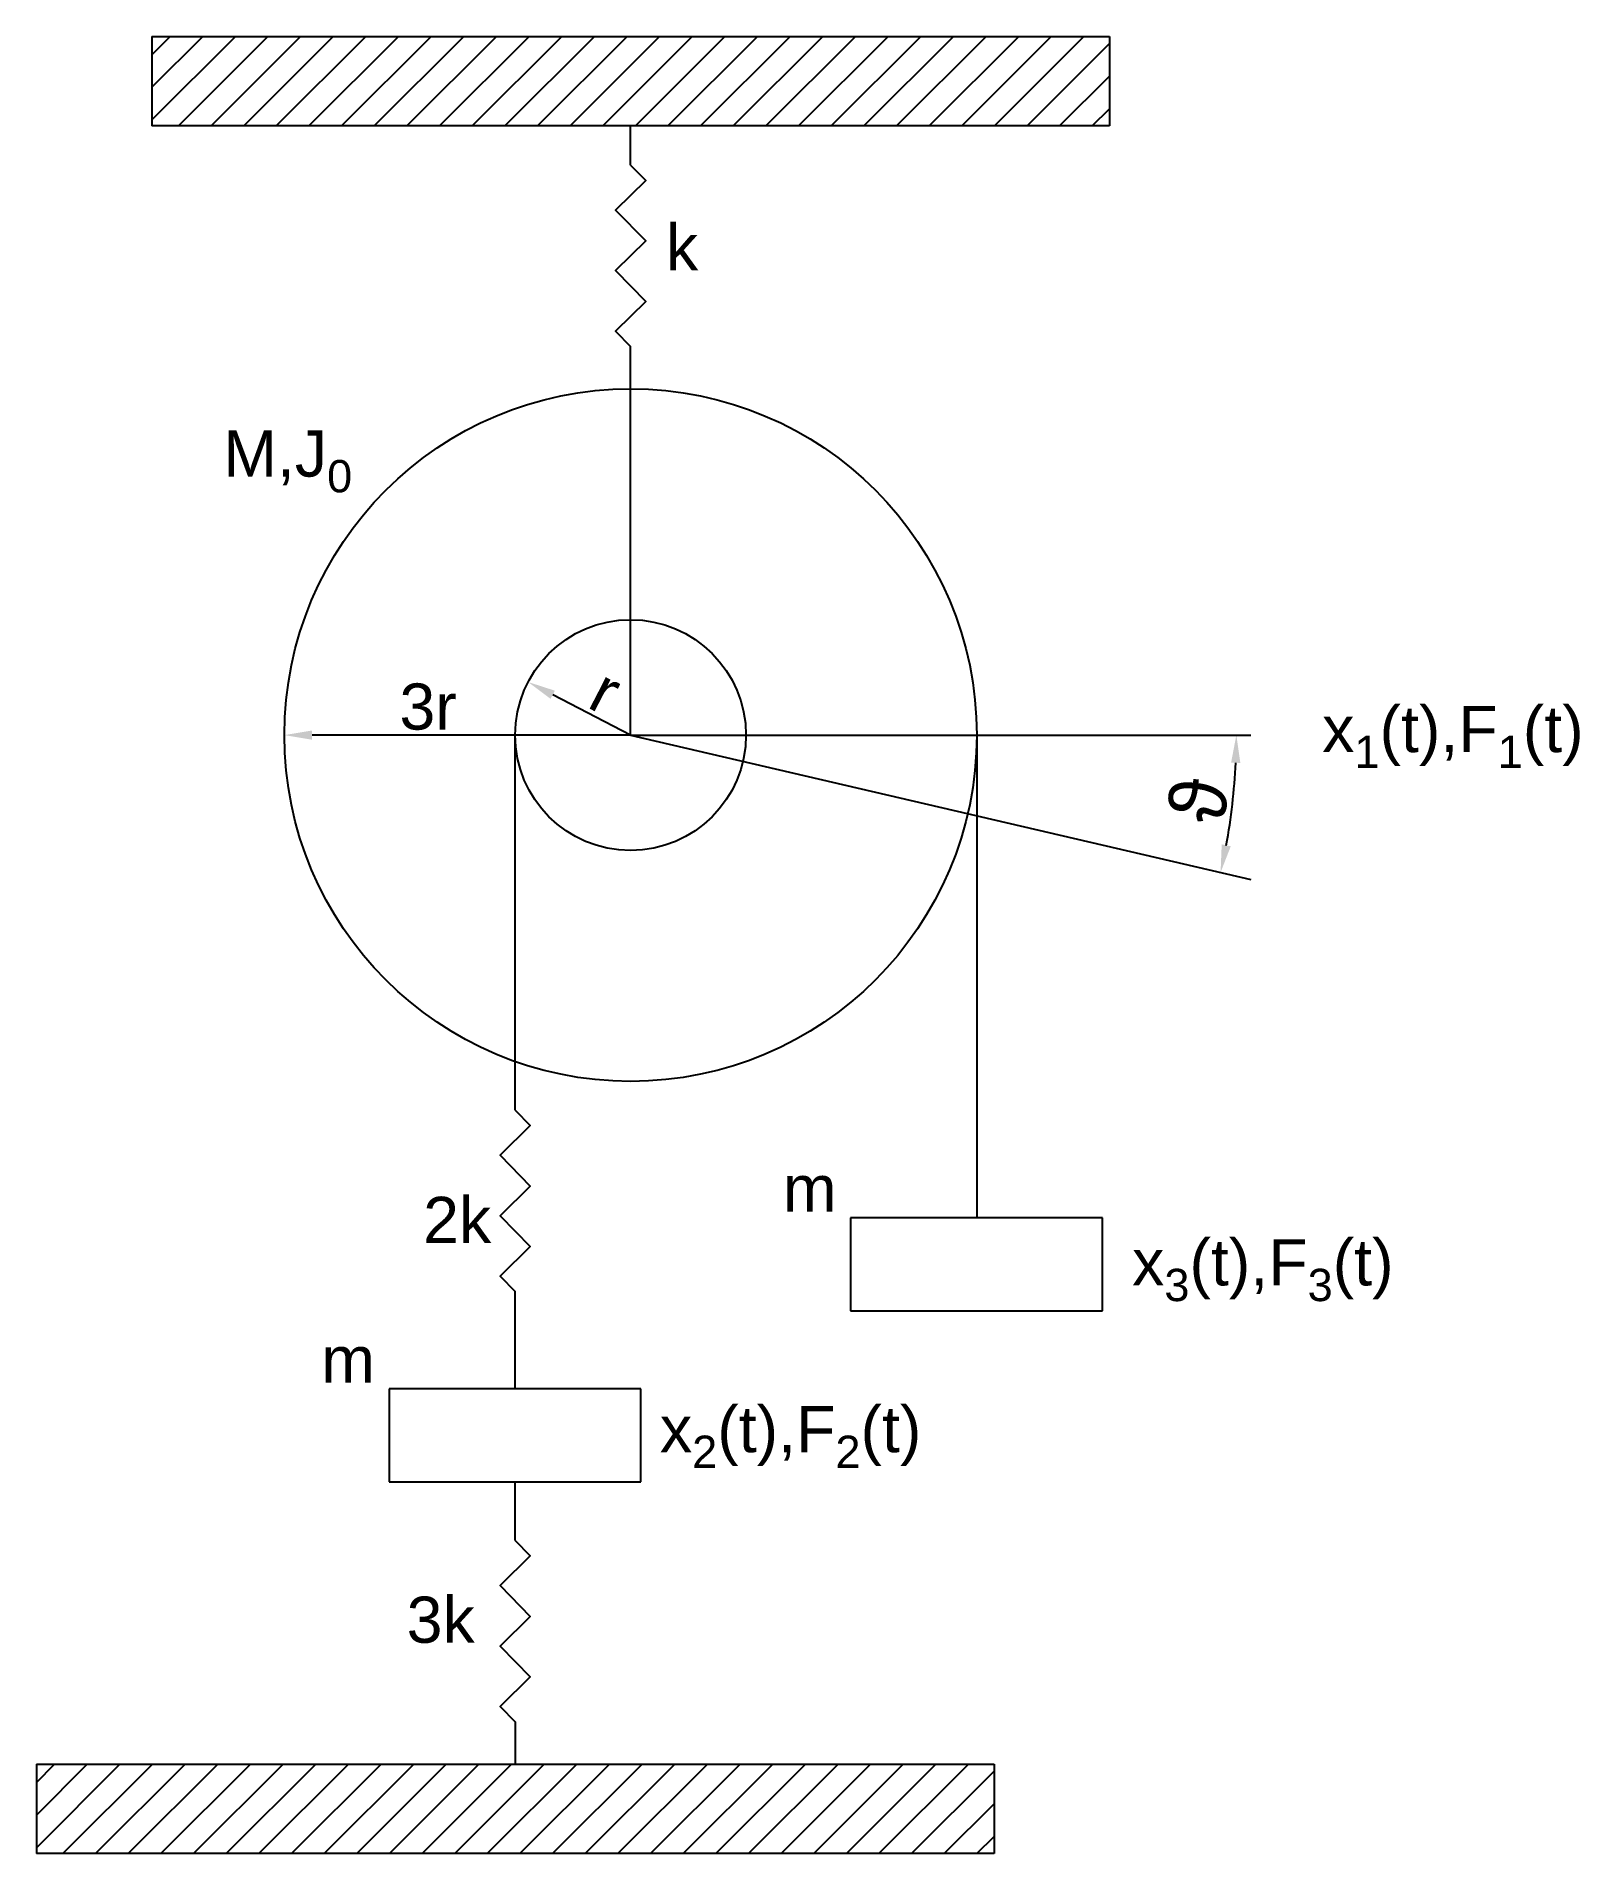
# Model space of a CAD drawing. Header units: millimetres. Extents: x -25747 to 41122, y -43522 to 35201.
import ezdxf

# ---------------------------------------------------------------- set-up
doc = ezdxf.new("R2010")
doc.units = ezdxf.units.MM
doc.layers.add('AM_5', color=3, linetype='Continuous', lineweight=25)
doc.layers.add('AM_8', color=1, linetype='Continuous', lineweight=25)
doc.styles.get("Standard").update_dxf_attribs({"font": 'arial.ttf'})
doc.dimstyles.new('AM_ISO$2', dxfattribs={"dimtxt": 3.5, "dimasz": 3.5, "dimexe": 1, "dimexo": 1, "dimgap": 1.5, "dimtad": 1, "dimdsep": 46, "dimtxsty": 'Standard', "dimcen": 0, "dimclrd": 256, "dimclre": 256, "dimclrt": 2, "dimadec": 0, "dimazin": 2, "dimtp": 0.1, "dimtm": 0.1, "dimtfac": 0.71, "dimtdec": 3, "dimtmove": 0, "dimatfit": 3, "dimfxl": 1, "dimlwd": -1, "dimlwe": -1, "dimarcsym": 1})
doc.dimstyles.new('AM_ISO$4', dxfattribs={"dimtxt": 3.5, "dimasz": 3.5, "dimexe": 1, "dimexo": 1, "dimgap": 1.5, "dimtad": 1, "dimtoh": 1, "dimdsep": 46, "dimtxsty": 'Standard', "dimcen": 0, "dimclrd": 256, "dimclre": 256, "dimclrt": 2, "dimadec": 0, "dimazin": 2, "dimtp": 0.1, "dimtm": 0.1, "dimtfac": 0.71, "dimtdec": 3, "dimtofl": 0, "dimtmove": 0, "dimatfit": 0, "dimfxl": 1, "dimlwd": -1, "dimlwe": -1, "dimarcsym": 1})

# ---------------------------------------------------------------- blocks, each defined once
blk = doc.blocks.new('*D4')
at = {"layer": 'AM_5', "color": 0, "linetype": 'ByBlock', "transparency": 16777216}
blk.add_line((0, 4932), (-3374, 6680), dxfattribs=at)
at = {"layer": 'AM_5', "color": 0, "transparency": 16777216}
blk.add_solid([(-3282, 6857), (-3466, 6502), (-4440, 7232)], dxfattribs=at)
at = {"layer": 'Defpoints', "color": 0, "transparency": 16777216}
for p in [(-4440, 7232), (0, 4932)]:
    blk.add_point(p, dxfattribs=at)
at = {"layer": 'AM_5', "color": 0, "transparency": 16777216, "insert": (-1074, 6840), "char_height": 2000, "attachment_point": 5, "rotation": 332.6182}
blk.add_mtext('r', dxfattribs=at)
blk = doc.blocks.new('*D5')
at = {"layer": 'AM_5', "color": 0, "linetype": 'ByBlock', "transparency": 16777216}
blk.add_line((0, 4932), (-13800, 4932), dxfattribs=at)
at = {"layer": 'AM_5', "color": 0, "transparency": 16777216}
blk.add_solid([(-13800, 5132), (-13800, 4732), (-15000, 4932)], dxfattribs=at)
at = {"layer": 'Defpoints', "color": 0, "transparency": 16777216}
for p in [(-15000, 4932), (0, 4932)]:
    blk.add_point(p, dxfattribs=at)
at = {"layer": 'AM_5', "color": 0, "transparency": 16777216, "insert": (-8773, 6154), "char_height": 2000, "attachment_point": 5}
blk.add_mtext('3r', dxfattribs=at)
blk = doc.blocks.new('*D6')
at = {"layer": 'AM_5', "color": 0, "linetype": 'ByBlock', "lineweight": -3, "transparency": 16777216}
blk.add_arc((0, 4932), 26247, 349.51746, 357.38022, dxfattribs=at)
at = {"layer": 'AM_5', "color": 0, "transparency": 16777216}
for points in [[(26019, 3737), (26419, 3728), (26247, 4932)], [(26005, 116), (25613, 198), (25564, -1018)]]:
    blk.add_solid(points, dxfattribs=at)
at = {"layer": 'Defpoints', "color": 0, "transparency": 16777216}
for p in [(0, 4932), (0, 4932), (26874, 4932), (25942, 946), (26874, -1323)]:
    blk.add_point(p, dxfattribs=at)
at = {"layer": 'AM_5', "color": 0, "transparency": 16777216, "insert": (24635, 2103), "char_height": 2000, "attachment_point": 5, "rotation": 83.44884}
blk.add_mtext('{\\H1.20833x;ϑ}', dxfattribs=at)

msp = doc.modelspace()

# ---------------------------------------------------------------- hatches: boundary and pattern name
at = {"layer": 'AM_8', "true_color": 0xcd2027}
h = msp.add_hatch(dxfattribs=at)
h.set_pattern_fill('_U', color=242, scale=1000, angle=45, style=0, pattern_type=0)
h.set_pattern_definition([(45, (0, 0), (-707.107, 707.107), [])])
h.paths.add_polyline_path([(0, 31319.36), (20747.293, 31319.36), (20747.293, 35200.754), (-20747.293, 35200.754), (-20747.293, 31319.36), (-8830.787, 31319.36)])
h = msp.add_hatch(dxfattribs=at)
h.set_pattern_fill('_U', color=242, scale=1000, angle=45, style=0, pattern_type=0)
h.set_pattern_definition([(45, (-5000, -74841.4), (-707.107, 707.107), [])])
h.paths.add_polyline_path([(-5000, -43522.01), (15747.293, -43522.01), (15747.293, -39640.616), (-25747.293, -39640.616), (-25747.293, -43522.01), (-13830.787, -43522.01)])

# ---------------------------------------------------------------- linework, layer by layer
for p, q in [((-20747.293, 35200.754), (20747.293, 35200.754)), ((-20747.293, 35200.754), (-20747.293, 31319.36)), ((20747.293, 35200.754), (20747.293, 31319.36)), ((20747.293, 31319.36), (-20747.293, 31319.36)), ((0, 29624.848), (0, 31319.36)), ((0, 4932.198), (0, 21765.235)), ((0, 4932.198), (-6653.014, 4932.198)), ((-5000, -11316.482), (-5000, 4932.198)), ((0, 4932.198), (26873.943, 4932.198)), ((0, 4932.198), (26873.943, -1322.712)), ((15000, 4932.198), (15000, -15975.014)), ((15000, -15975.014), (9534.314, -15975.014)), ((9534.314, -15975.014), (9534.314, -20011.049)), ((20448.219, -15975.014), (15000, -15975.014)), ((20448.219, -20011.049), (20448.219, -15975.014)), ((-5000, -23384.354), (-5000, -19176.094)), ((9534.314, -20011.049), (20448.219, -20011.049)), ((-5000, -23384.354), (-10465.686, -23384.354)), ((-10465.686, -23384.354), (-10465.686, -27420.39)), ((448.219, -23384.354), (-5000, -23384.354)), ((448.219, -27420.39), (448.219, -23384.354)), ((-10465.686, -27420.39), (448.219, -27420.39)), ((-5008.734, -27420.39), (-5008.734, -29947.391)), ((-5000, -37815.881), (-5000, -39640.616)), ((-25747.293, -39640.616), (15747.293, -39640.616)), ((-25747.293, -39640.616), (-25747.293, -43522.01)), ((15747.293, -39640.616), (15747.293, -43522.01)), ((15747.293, -43522.01), (-25747.293, -43522.01))]:
    msp.add_line(p, q)
for points in [[(0, 29624.848), (654.881, 28959.22), (-654.881, 27670.605)], [(654.881, 28959.22), (-654.881, 27670.605), (654.881, 26339.35), (-654.881, 25050.734)], [(654.881, 26339.35), (-654.881, 25050.734), (654.881, 23719.479), (-654.881, 22430.863)], [(654.881, 23719.479), (-654.881, 22430.863), (0, 21765.235)], [(-5000, -11316.482), (-4345.119, -11982.109), (-5654.881, -13270.725)], [(-4345.119, -11982.109), (-5654.881, -13270.725), (-4345.119, -14601.98), (-5654.881, -15890.596)], [(-4345.119, -14601.98), (-5654.881, -15890.596), (-4345.119, -17221.851), (-5654.881, -18510.467)], [(-4345.119, -17221.851), (-5654.881, -18510.467), (-5000, -19176.094)], [(-5008.734, -29947.391), (-4345.119, -30621.896), (-5654.881, -31910.512)], [(-4345.119, -30621.896), (-5654.881, -31910.512), (-4345.119, -33241.767), (-5654.881, -34530.383)], [(-4345.119, -33241.767), (-5654.881, -34530.383), (-4345.119, -35861.638), (-5654.881, -37150.254)], [(-4345.119, -35861.638), (-5654.881, -37150.254), (-5000, -37815.881)]]:
    msp.add_lwpolyline(points)
for radius in [15000, 5000]:
    msp.add_circle((0, 4932.198), radius)

# ---------------------------------------------------------------- texts
at = {"char_height": 2000, "attachment_point": 1}
for s, width, insert in [('k', 8480.73189, (1532.363, 27065.6)), ('\\A1;M,J{\\H0.7x;\\S^ 0;}', 13042.22326, (-17649.439, 18128.322)), ('\\A1;x{\\H0.7x;\\S^ 1;}(t),F{\\H0.7x;\\S^ 1;}(t)', 13042.22326, (29967.089, 6193.167)), (' m', 2477.85935, (6598.666, -13708.444)), ('2k', 8480.73189, (-8988.148, -15069.157)), ('\\A1;x{\\H0.7x;\\S^ 3;}(t),F{\\H0.7x;\\S^ 3;}(t)', 13042.22326, (21731.014, -16907.452)), (' m', 2477.85935, (-13401.334, -21117.784)), ('\\A1;x{\\H0.7x;\\S^ 2;}(t),F{\\H0.7x;\\S^ 2;}(t)', 13042.22326, (1271.623, -24133.569)), ('3k', 8480.73189, (-9702.736, -32387.259))]:
    msp.add_mtext_dynamic_manual_height_columns(s, width=width, gutter_width=12.5, heights=[0], dxfattribs=dict(at, insert=insert))

# ---------------------------------------------------------------- dimensions: what is measured, and where the dimension line sits
at = {"layer": 'AM_5', "color": 0}
for mpoint, text, override, picture, middle in [((-4439.808, 7231.786), 'r', {"dimtxt": 2000, "dimasz": 1200, "dimgap": 200, "dimclrd": 0, "dimclrt": 0}, '*D4', (-1626.256, 5774.514)), ((-15000, 4932.198), '3r', {"dimtxt": 2000, "dimasz": 1200, "dimgap": 200, "dimclrd": 0, "dimclre": 0, "dimclrt": 0}, '*D5', (-8772.987, 4932.198))]:
    dim = msp.add_radius_dim(center=(0, 4932.198), mpoint=mpoint, text=text, dimstyle='AM_ISO$4', override=override, dxfattribs=at)
    dim.commit()
    dim.dimension.update_dxf_attribs({"geometry": picture, "text_midpoint": middle, "dimtype": 164})
dim = msp.add_angular_dim_2l(base=(25942.38, 946.291), line1=((0, 4932.198), (26873.943, 4932.198)), line2=((0, 4932.198), (26873.943, -1322.712)), text='{\\H1.20833x;ϑ}', dimstyle='AM_ISO$2', override={"dimtxt": 2000, "dimasz": 1200, "dimgap": 200, "dimclrd": 0, "dimclre": 0, "dimclrt": 0, "dimlwd": 65533}, dxfattribs=at)
dim.commit()
dim.dimension.update_dxf_attribs({"geometry": '*D6', "text_midpoint": (24635.342, 2103.07)})

doc.saveas('drawing.dxf')
